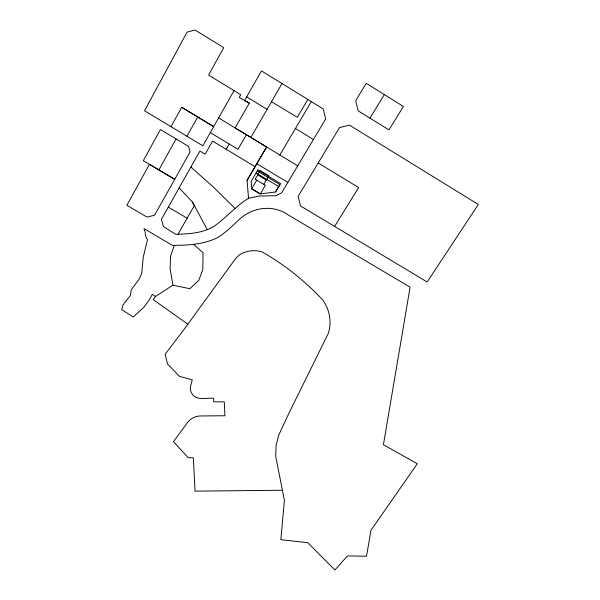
<?xml version="1.0" encoding="UTF-8"?>
<svg xmlns="http://www.w3.org/2000/svg" width="600" height="600" viewBox="0 0 600 600"><rect width="100%" height="100%" fill="white"/><g stroke="black" fill="none" stroke-linecap="round" stroke-linejoin="round"><path stroke-width="0.9" d="M282.413 490.245L195.053 491.138L193.343 457.755L188.25 457.74L173.453 441.66L188.093 421.808C190.928 418.365 195.218 416.303 199.642 415.972L224.917 415.755L224.28 401.857L213.765 401.842L213.645 398.332C206.67 397.342 196.965 401.257 192.18 393.967A10.965 10.268 16.4 0 1 190.387 389.362L190.373 386.947L192.263 379.86L179.528 376.38L167.55 364.028L165.127 354.315L184.627 328.612L235.972 258.06L240.112 254.37A27.84 27.053 17.3 0 1 262.005 251.865C284.64 264.683 305.423 281.325 323.13 300.428C329.685 310.118 331.897 322.207 328.305 333.435L289.38 412.275L278.678 435.232L276.15 445.237L275.692 456.202L284.407 500.362L280.853 539.678L307.83 542.715L334.882 570L347.52 555.908L366.54 556.222L370.987 530.257L417.308 463.755L383.423 444.713L410.1 287.197L288.615 215.153C273.765 204.502 253.252 206.827 239.917 218.903C232.065 226.013 224.752 233.933 215.183 238.77C202.252 244.388 188.325 245.28 174.398 245.295L170.498 256.118L170.123 269.002L172.958 285.188L189.81 288.697L198.75 280.425L202.822 269.498L203.025 252.69L193.612 244.403M171.015 126.683L144.525 110.775L187.058 32.152L195.045 30L223.733 47.678L208.59 75.082L234.03 90.608L202.86 145.83L171.015 126.683L181.718 107.288L213.705 126.637L181.718 107.288M158.88 169.928L176.085 138.938L160.41 129.54L143.295 160.688L174.72 179.317L154.575 215.22L147.045 217.087L126.877 205.282L149.438 164.31L174.72 179.317L190.065 151.98L188.55 146.392L176.085 138.938M186.975 136.275L197.745 116.962M168.3 207.105L199.92 151.065L205.155 154.185L212.572 141.105L255.075 166.688L247.072 180.405L248.535 198.21C236.085 206.002 226.44 217.305 214.612 225.938C203.7 232.785 190.605 233.917 178.035 234.202L175.89 234.345L163.5 226.688L161.37 219.375L168.3 207.105L187.155 218.205L178.035 234.202M297.728 165.817L235.14 127.92L249.308 103.11L244.62 100.47L261.472 70.89L323.25 108.96L325.612 119.085L281.543 192.96L275.663 195.75L259.38 196.02L248.535 198.21M226.192 149.295L229.222 144.015L210.285 132.66M187.155 218.205L194.377 205.62L192.442 202.042L179.137 187.852M247.072 180.405L266.61 146.977L250.868 137.438L282.007 83.558M218.61 117.915L246.397 134.738L237.952 149.31L229.222 144.015M255.075 166.688L266.61 146.977M256.77 180.18L251.745 188.745L260.332 193.882L265.373 185.34L255.165 179.212L260.212 170.595L268.837 175.785L263.775 184.38M307.815 99.458L297.33 117.33L271.5 101.73M279.847 154.98L311.31 101.625M275.43 192L279.862 184.538L257.272 170.955M318.21 162.96L339.51 127.642L349.44 125.108L478.312 204.465L427.17 282L300.532 205.958L298.118 196.343L318.21 162.96L358.642 187.545L334.59 226.417M369.968 118.177L384.322 94.59L366.21 83.295L355.763 100.635L358.087 110.797L388.972 129.9L403.425 106.485L384.322 94.59M172.958 285.188L155.475 296.43L153.255 299.707L187.86 324.18M174.398 245.295L172.538 245.43L143.985 228.585L145.185 232.305L145.545 235.965L147.465 239.692L143.22 257.355L141.712 273.548L138.9 279.51L131.392 289.538L130.252 295.695L123.015 304.905L121.688 309.593L133.267 316.995L143.828 307.237L148.553 300.847L152.392 294.345L155.475 296.43M249.308 103.11L239.228 97.455L240.772 94.748L234.03 90.608M256.83 163.733L287.835 182.4M256.103 172.965L278.678 186.532M257.685 174.915L266.303 180.09M246.397 134.738L250.868 137.438M246.683 96.885L267.082 109.358M295.447 128.52L313.44 139.493M190.882 167.062L213.728 187.38L235.087 208.522M192.442 202.042L207.278 229.583M257.873 169.928L251.153 181.417L251.76 188.925L260.1 193.913L275.587 191.985L280.582 183.578L257.873 169.928"/></g></svg>
